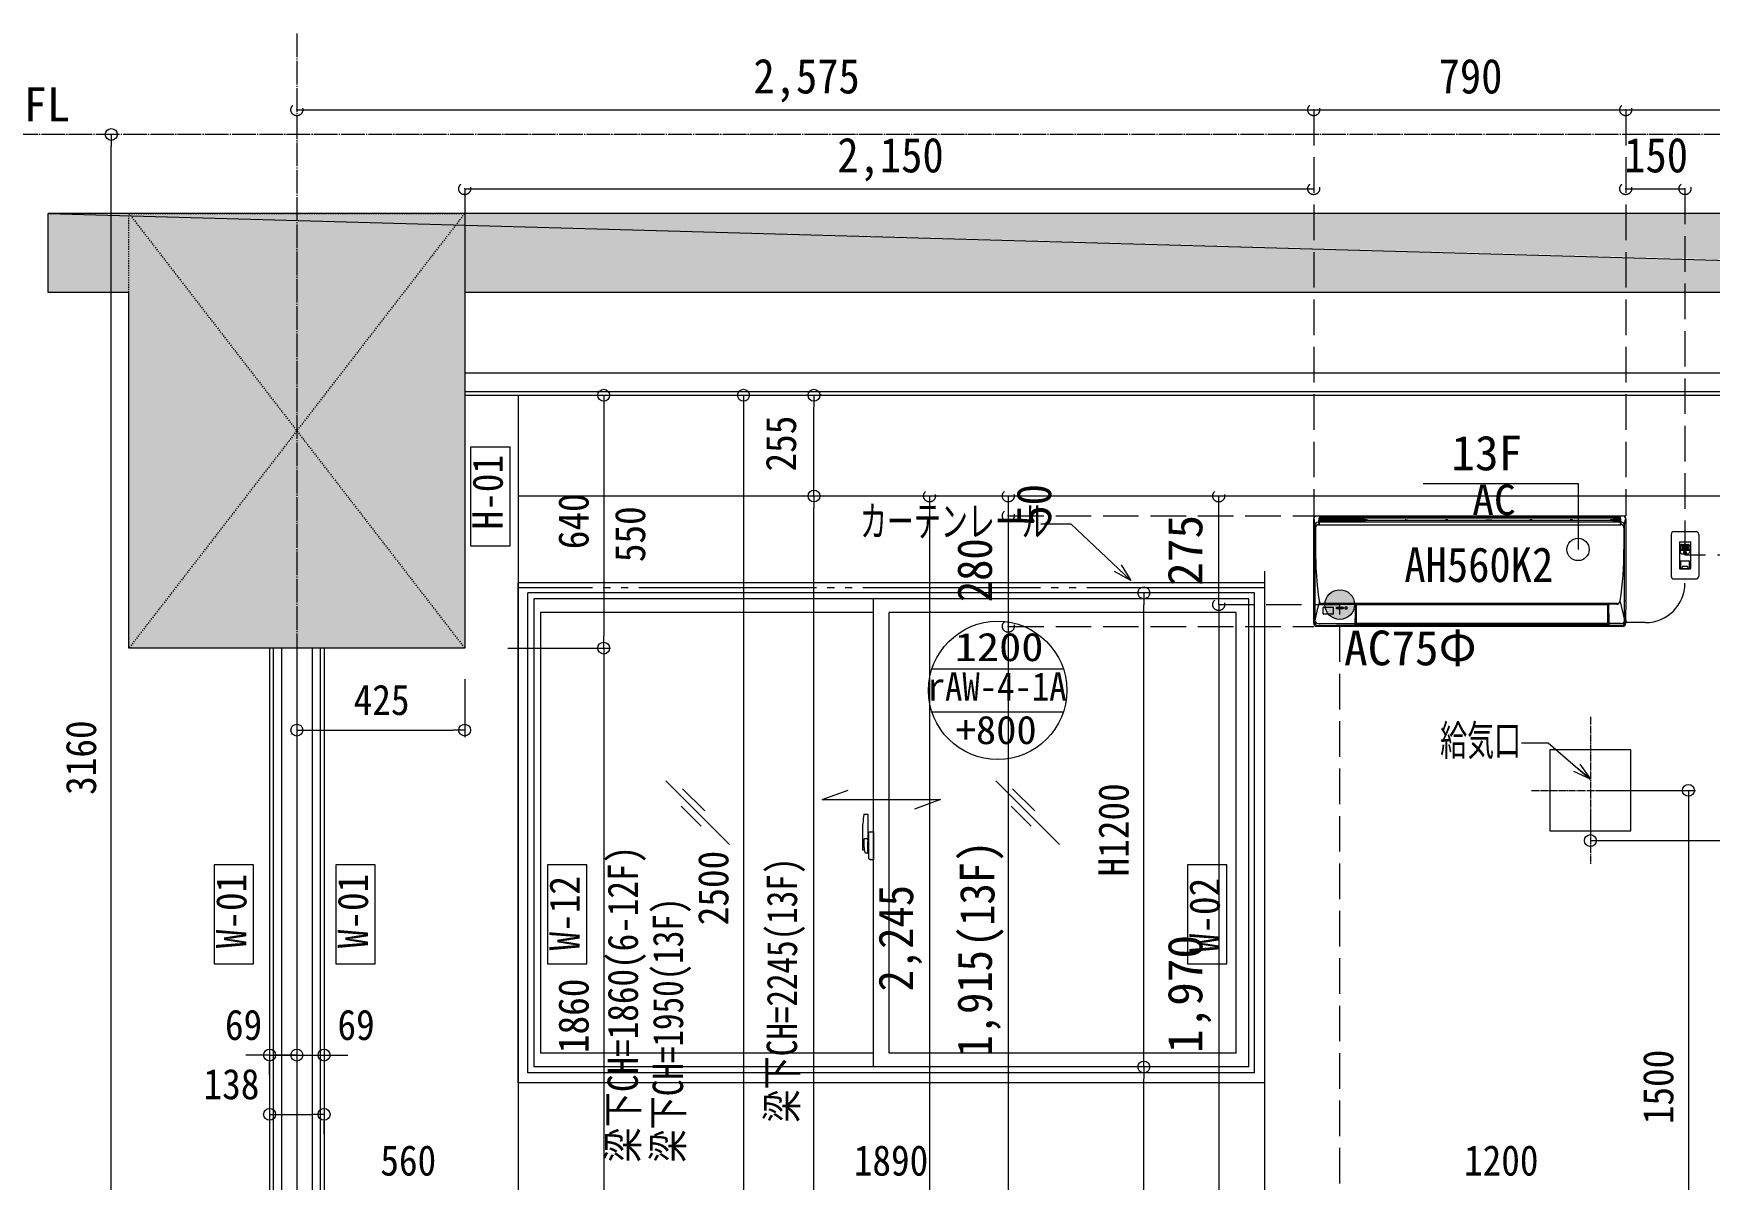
# Model space of a CAD drawing. Units: millimetres at full size, sheet at 1:30. Extents: x -17796 to 21385, y -23279 to 7734.
# Drawn here: x 2724 to 6967, y -16458 to -13558 of the extents above; entities that cross this region are included whole.
import ezdxf
from ezdxf.enums import TextEntityAlignment as Align

# ---------------------------------------------------------------- set-up
doc = ezdxf.new("R2010")
doc.units = ezdxf.units.MM
doc.header["$LTSCALE"] = 30
doc.header["$PDMODE"] = 32
doc.header["$PDSIZE"] = 30
for name, pattern in [('DASHED2', [3, 2, -1]), ('DASHED3', [4, 3, -1]), ('USER14', [18.9, 15, -0.9, 0.6, -0.9, 0.6, -0.9]), ('USER4', [0.78, 0.6, -0.06, 0.06, -0.06]), ('USER7', [0.2, 0.1, -0.1]), ('USER9', [2.3, 2, -0.1, 0.1, -0.1])]:
    doc.linetypes.add(name, pattern=pattern)
for name, color, linetype, lineweight in [('0-A_RC壁', 21, 'Continuous', 18), ('0-B_0_6P', 54, 'USER4', 18), ('0-C_0_4P', 4, 'Continuous', 18), ('0-D_破線', 30, 'Continuous', 18), ('0-E_遮音材', 254, 'Continuous', 18), ('0-F_ｶｰﾃﾝﾚｰﾙ', 94, 'Continuous', 18), ('1-0_掃き出しﾏｰｸ', 253, 'USER7', 18), ('1-9_LAYER004', 6, 'Continuous', 18), ('1-B_仕上線(間仕切壁', 4, 'USER7', 18), ('1-F_衛生陶器・住設', 2, 'USER9', 18), ('2-0_', 5, 'Continuous', 9), ('2-2_', 7, 'Continuous', 18), ('2-3_', 7, 'Continuous', 9), ('3-B_仕上線（タイル・', 7, 'Continuous', 18), ('3-C_備品', 6, 'Continuous', 18), ('4-4_', 9, 'Continuous', 18), ('4-5_', 3, 'USER14', 18), ('4-8_', 9, 'Continuous', 18), ('4-B_', 3, 'Continuous', 18), ('6-6_床スリーブ', 4, 'Continuous', 9), ('E-8_緑点線', 7, 'DASHED2', 9), ('E-A_---', 4, 'DASHED2', 9)]:
    doc.layers.add(name, color=color, linetype=linetype, lineweight=lineweight)
doc.layers.add('7-B_外構\u3000参照', color=4, linetype='Continuous')
doc.styles.add('ＭＳ ゴシック', font='')
doc.styles.get('ＭＳ ゴシック').set_extended_font_data('MS Gothic')

# ---------------------------------------------------------------- blocks, each defined once
blk = doc.blocks.new('H')
at = {"layer": '2-0_'}
for p, q in [((-52.54, 131.08), (721.25, 131.08)), ((-46.13, 129.41), (-46.7, 124.99)), ((-46.14, 129.39), (714.8, 129.39)), ((710.75, 130.37), (-42.04, 130.37)), ((713.75, 130.31), (714.23, 129.83)), ((-60.64, -82.26), (-60.64, 118.33)), ((-59.27, 121.83), (-60.59, 123.15)), ((-57.34, 106.59), (-58.81, 119.6)), ((-57.34, 106.59), (-57.77, -132.91)), ((-55.97, 102.1), (-57.34, 106.59)), ((-56.13, 100.51), (-56.13, 45.41)), ((-49.37, 114.74), (-48.27, 114.74)), ((-48.1, 108.4), (716.8, 108.4)), ((-47.88, 114.33), (-46.68, 124.99)), ((-47.64, 113.51), (-47.64, 116.51)), ((-47.64, 113.51), (-46.41, 113.51)), ((-47.27, 119.86), (715.99, 119.86)), ((67.48, 117.62), (-46.96, 117.62)), ((715.42, 124.99), (-46.7, 124.99)), ((-46.38, 114.21), (-46.6, 108.4)), ((67.48, 122.75), (-46.38, 122.75)), ((714.6, 114.7), (-45.88, 114.7)), ((-45.85, 127.23), (74.46, 127.23)), ((67.97, 122.26), (67.97, 119.86)), ((67.97, 117.14), (67.97, 114.7)), ((68.46, 121.27), (74.47, 121.27)), ((74.96, 126.74), (74.96, 124.99)), ((74.96, 120.78), (74.96, 119.86)), ((169.96, 125.81), (75.96, 125.81)), ((170.96, 126.74), (170.96, 124.99)), ((170.96, 120.59), (170.96, 119.86)), ((171.46, 127.23), (176.46, 127.25)), ((171.46, 121.06), (176.46, 121.06)), ((176.96, 126.74), (176.96, 124.99)), ((176.96, 120.58), (176.96, 119.86)), ((271.96, 125.81), (177.96, 125.81)), ((272.96, 126.74), (272.96, 124.99)), ((272.96, 120.58), (272.96, 119.86)), ((278.47, 127.25), (273.46, 127.23)), ((278.46, 121.06), (273.46, 121.06)), ((278.96, 126.74), (278.96, 124.99)), ((278.96, 120.58), (278.96, 119.86)), ((373.96, 125.81), (279.96, 125.81)), ((374.96, 126.74), (374.96, 124.99)), ((374.96, 120.59), (374.96, 119.86)), ((390.26, 127.23), (375.46, 127.23)), ((375.46, 121.06), (390.26, 121.06)), ((390.77, 126.75), (390.76, 124.99)), ((390.76, 120.58), (390.76, 119.86)), ((485.76, 125.81), (391.76, 125.81)), ((486.76, 126.74), (486.76, 124.99)), ((486.76, 120.59), (486.76, 119.86)), ((487.26, 127.25), (492.26, 127.25)), ((492.26, 121.06), (487.26, 121.06)), ((492.76, 120.58), (492.76, 119.86)), ((492.77, 126.75), (492.77, 124.99)), ((587.76, 125.81), (493.76, 125.81)), ((588.75, 126.75), (588.76, 124.99)), ((588.76, 120.58), (588.76, 119.86)), ((594.26, 127.25), (589.26, 127.23)), ((594.26, 121.06), (589.26, 121.06)), ((594.76, 126.74), (594.76, 124.99)), ((594.76, 120.58), (594.76, 119.86)), ((689.76, 125.81), (595.76, 125.81)), ((690.76, 126.78), (690.76, 124.99)), ((690.76, 120.79), (690.76, 119.86)), ((691.26, 121.27), (697.26, 121.27)), ((714.6, 127.28), (691.27, 127.28)), ((697.76, 122.23), (697.76, 119.86)), ((697.76, 117.23), (697.76, 114.7)), ((715.11, 122.75), (698.26, 122.75)), ((698.26, 117.62), (715.68, 117.62)), ((710.56, 114.77), (708.7, 114.7)), ((715.96, 114.76), (710.56, 114.76)), ((715.1, 114.21), (715.31, 108.41)), ((715.19, 127.02), (716.6, 114.33)), ((718.09, 114.74), (716.98, 114.74)), ((724.68, 102.1), (726.06, 106.59)), ((724.84, 100.51), (724.85, 45.41)), ((726.06, 106.59), (727.53, 119.6)), ((726.48, -133), (726.06, 106.59)), ((727.98, 121.83), (729.3, 123.16)), ((729.3, 123.16), (729.35, 118.33)), ((729.35, 118.33), (729.35, -82.26)), ((-60.49, -130.72), (-60.64, -84.36)), ((-60.16, -82.56), (-60.34, -82.56)), ((728.84, -82.56), (729.05, -82.56)), ((729.35, -84.36), (729.2, -129.07)), ((707.48, -91.38), (-38.76, -91.38)), ((-38.36, -92.63), (44.35, -92.63)), ((44.36, -91.78), (-37.5, -91.78)), ((-36.54, -116.89), (-36.54, -101.5)), ((-35.24, -100.38), (-12.24, -100.38)), ((-12.25, -117.94), (-35.24, -117.94)), ((-10.94, -101.5), (-10.94, -116.89)), ((-2.54, -103.8), (-2.54, -100.9)), ((-1.94, -100.38), (2.46, -100.38)), ((2.46, -104.31), (-1.94, -104.31)), ((3.06, -100.9), (3.06, -103.8)), ((7.96, -103.8), (7.96, -100.9)), ((8.56, -100.38), (12.97, -100.38)), ((12.96, -104.31), (8.56, -104.31)), ((13.56, -100.9), (13.56, -103.8)), ((18.46, -100.9), (18.46, -103.8)), ((23.46, -100.38), (19.06, -100.38)), ((19.06, -104.31), (23.46, -104.31)), ((24.06, -103.8), (24.06, -100.9)), ((47.36, -121.66), (44.25, -121.61)), ((47.36, -112.92), (44.43, -112.92)), ((45.91, -92.69), (684.9, -92.69)), ((47.36, -141.25), (47.36, -93.33)), ((47.56, -93.09), (683.16, -93.09)), ((683.36, -93.29), (683.36, -141.25)), ((683.36, -115.21), (686.43, -115.21)), ((683.36, -119.37), (686.51, -119.37)), ((686.46, -91.78), (704.7, -91.78)), ((707.08, -92.63), (686.46, -92.63)), ((714.87, -86.7), (726.49, -133.44)), ((-60.62, -140.99), (-60.18, -139.61)), ((-58.41, -138.56), (-60.49, -140.64)), ((-60.15, -139.27), (-60.34, -139.27)), ((-2.12, -148.79), (-52.64, -148.79)), ((-50.41, -146.56), (-46.24, -146.56)), ((-49.83, -141.6), (43.36, -141.6)), ((-46.24, -147.34), (-46.24, -146.51)), ((-45.83, -147.37), (-1.76, -147.37)), ((-44.29, -146.41), (-3.19, -146.41)), ((-0.82, -148.34), (-2.12, -148.77)), ((-1.24, -147.34), (-1.24, -146.51)), ((719.13, -146.56), (-1.24, -146.56)), ((-0.41, -148.49), (-0.41, -148.29)), ((53.55, -148.79), (-0.11, -148.79)), ((686.99, -144.58), (43.82, -144.58)), ((683.16, -141.45), (47.56, -141.45)), ((48.1, -141.45), (48.09, -144.58)), ((55.36, -148.49), (55.36, -148.31)), ((613.05, -148.79), (55.66, -148.79)), ((614.86, -148.49), (614.86, -148.27)), ((668.83, -148.79), (615.15, -148.79)), ((721.35, -148.79), (670.93, -148.79)), ((682.73, -144.58), (682.73, -141.45)), ((718.54, -141.6), (687.46, -141.6)), ((727.13, -138.56), (729.36, -140.79)), ((729.05, -139.27), (728.85, -139.27)), ((729.35, -140.78), (728.85, -139.27)), ((729.31, -133.63), (729.35, -133.91)), ((729.35, -133.96), (729.35, -138.97))]:
    blk.add_line(p, q, dxfattribs=at)
for points in [[(-45.04, 130.31), (-45.51, 129.83), (714.23, 129.83)], [(-47.88, 114.33), (-47.99, 108.71), (-47.99, 108.4)], [(716.46, 115.57), (716.46, 113.51), (715.12, 113.51)], [(716.23, 113.51), (716.08, 110.17), (716.08, 108.4)], [(716.6, 114.33), (716.71, 108.71), (716.7, 108.4)], [(-60.34, -84.06), (-60.13, -84.06), (-60.13, -83.06)], [(728.84, -82.56), (728.84, -84.06), (729.05, -84.06)], [(44.86, -92.29), (43.85, -140.95), (43.87, -141.6), (43.79, -146.57)], [(685.96, -92.29), (686.95, -140.64), (686.95, -141.6), (687.03, -146.57)], [(-60.64, -138.97), (-60.64, -133.96), (-60.55, -133.32)], [(54.82, -148.27), (53.86, -148.27), (53.86, -148.49)], [(614.86, -148.27), (613.36, -148.27), (613.36, -148.49)], [(670.83, -148.77), (669.34, -148.27), (669.12, -148.27), (669.12, -148.49)]]:
    blk.add_lwpolyline(points, dxfattribs=at)
for centre, radius, start, end in [((-52.54, 123.02), 8.05, 89.99501, 179.03706), ((-45.84, 127.73), 0.5, 180.30049, 269.78325), ((-42.49, 77.3), 53.07, 89.50867, 92.74809), ((711.38, 85.88), 44.49, 86.94032, 90.80416), ((714.6, 127.78), 0.5, 270.03603, 359.69533), ((696.55, 125.13), 18.74, 5.76337, 13.14447), ((721.25, 123.02), 8.06, 0.96458, 90.13581), ((-98744.34, 1116.45), 98688.75, 359.42051, 359.42331), ((-60.04, 121.28), 0.949, 9.17919, 35.68671), ((-75.45, 117.92), 16.72, 5.77991, 12.12704), ((-49.32, 106.71), 8.03, 90.38975, 180.88796), ((-48.27, 100.54), 7.85, 88.70562, 180.26184), ((-48.31, 114.24), 0.497, 28.2498, 85.25918), ((-46.96, 118.12), 0.499, 180.69498, 270.09568), ((-46.38, 123.25), 0.499, 180.64737, 270.12997), ((-45.88, 114.2), 0.5, 90, 176.69485), ((67.46, 122.24), 0.511, 2.43019, 87.64707), ((67.46, 117.11), 0.511, 2.47633, 87.61623), ((68.45, 121.76), 0.495, 191.88198, 270.61267), ((74.46, 120.77), 0.492, 0.89692, 90.87894), ((74.46, 126.73), 0.499, 0.0884, 90.09356), ((75.86, 120.66), 5.15, 88.88735, 100.07308), ((170.15, 121.78), 4.03, 78.36337, 92.67538), ((171.46, 126.73), 0.499, 89.89787, 179.91996), ((171.45, 120.57), 0.494, 89.30295, 177.98331), ((176.45, 126.74), 0.505, 358.96394, 89.44354), ((176.46, 120.57), 0.493, 1.00133, 90.77388), ((177.75, 122.05), 3.76, 86.82295, 102.1374), ((272.16, 121.96), 3.85, 78.04395, 92.99472), ((273.46, 126.73), 0.499, 89.8826, 179.93523), ((273.45, 120.57), 0.494, 89.26292, 178.93364), ((278.47, 120.57), 0.492, 0.88197, 90.89229), ((278.45, 126.75), 0.503, 358.74838, 88.1672), ((279.73, 122.01), 3.81, 86.56067, 101.64862), ((374.12, 121.4), 4.41, 78.99046, 92.04814), ((375.44, 126.74), 0.492, 88.03391, 178.57748), ((375.45, 120.57), 0.493, 89.20926, 179.00203), ((390.26, 120.57), 0.493, 1.07763, 90.78696), ((390.23, 126.72), 0.529, 1.44874, 85.46196), ((391.56, 121.93), 3.88, 87.05345, 101.89851), ((485.92, 121.42), 4.39, 78.95875, 92.08016), ((487.28, 126.72), 0.526, 92.78022, 178.8123), ((487.25, 120.57), 0.492, 88.99083, 178.43222), ((492.26, 120.57), 0.493, 0.89845, 90.86273), ((492.25, 126.74), 0.514, 2.06429, 88.00436), ((493.57, 121.76), 4.05, 87.337, 101.57385), ((587.91, 121.35), 4.46, 79.05624, 91.9826), ((589.27, 126.72), 0.518, 90.91958, 175.6893), ((589.25, 120.57), 0.493, 89.17811, 179.04506), ((594.26, 120.57), 0.494, 1.05546, 90.72088), ((594.26, 126.75), 0.501, 358.5736, 89.86367), ((595.61, 121.21), 4.6, 88.19078, 100.70813), ((689.93, 121.6), 4.21, 78.6816, 92.35716), ((691.26, 126.78), 0.499, 89.91103, 179.92084), ((691.25, 120.78), 0.49, 88.8578, 178.44033), ((697.26, 121.76), 0.495, 269.40239, 1.13643), ((698.27, 122.24), 0.516, 91.7417, 181.15704), ((698.27, 117.1), 0.529, 91.31698, 165.56273), ((714.6, 114.2), 0.5, 2.13252, 90), ((715.11, 123.25), 0.499, 269.93356, 359.29906), ((715.68, 118.12), 0.499, 269.91628, 359.28364), ((715.96, 115.56), 0.793, 270.03031, 309.32784), ((717.02, 114.24), 0.496, 94.48101, 152.10849), ((716.92, 100.47), 7.93, 0.77649, 90.85477), ((718.04, 106.71), 8.02, 359.09087, 89.64242), ((743.64, 118.02), 16.19, 168.01266, 174.38224), ((728.9, 121.21), 1.11, 145.7952, 171.12433), ((843.6, 45.4), 899.73, 179.99921, 188.28276), ((-174.99, 45.4), 899.84, 351.71827, 0.00081), ((-60.34, -82.26), 0.3, 180.00016, 269.99602), ((-60.34, -84.36), 0.3, 89.99557, 178.53633), ((-73.41, -83.82), 13.31, 3.24101, 5.40196), ((-37.73, -83.17), 9.08, 186.59621, 217.9703), ((707.79, -83.7), 7.69, 267.62969, 356.11889), ((729.05, -82.26), 0.3, 270, 0), ((729.05, -84.36), 0.3, 359.98183, 90.00945), ((696.68, -292.97), 771.23, 164.44436, 168.02167), ((-38.94, -83.33), 8.05, 222.40281, 271.36695), ((-37.97, -84.69), 7.96, 212.80176, 267.17648), ((-37.5, -88.71), 3.07, 240.49042, 270.00027), ((-35.53, -101.51), 1.01, 134.23178, 179.50109), ((-35.6, -116.88), 0.945, 180.87841, 229.00753), ((-35.26, -101.77), 1.39, 89.13757, 134.5298), ((-35.27, -116.52), 1.43, 228.6737, 271.32577), ((-12.24, -116.42), 1.52, 269.80709, 303.83448), ((-12.16, -101.6), 1.22, 4.92901, 92.14113), ((-11.93, -116.86), 0.989, 303.12647, 358.16685), ((-1.99, -103.75), 0.559, 185.08636, 274.45583), ((-1.98, -100.94), 0.561, 85.85781, 175.54496), ((2.5, -100.94), 0.557, 4.00557, 94.59888), ((2.51, -103.76), 0.554, 265.04415, 355.39996), ((8.52, -100.95), 0.563, 86.07194, 175.32308), ((8.5, -103.77), 0.544, 183.50833, 276.04287), ((13, -103.75), 0.559, 265.55997, 354.89082), ((13, -100.94), 0.554, 3.82126, 93.15255), ((19.01, -100.94), 0.558, 85.48191, 175.91288), ((19.01, -103.76), 0.555, 184.65363, 274.89559), ((23.49, -103.74), 0.567, 266.39438, 354.06123), ((23.5, -100.94), 0.556, 4.05516, 92.92203), ((44.36, -92.28), 0.5, 358.25927, 89.98864), ((44.44, -92.15), 0.49, 260.49112, 328.68019), ((45.76, -112.37), 19.69, 89.55943, 92.66213), ((47.56, -93.29), 0.204, 90.31473, 189.12624), ((683.16, -93.29), 0.2, 0, 90), ((685.06, -112.15), 19.46, 87.53297, 90.46139), ((686.46, -92.28), 0.5, 90.04294, 181.70988), ((686.38, -92.15), 0.493, 211.51958, 279.2973), ((704.49, -86.78), 5, 272.44035, 293.23191), ((706.48, -84.31), 8.35, 274.14478, 326.47762), ((-60.34, -138.97), 0.299, 179.94519, 270.12467), ((-60.34, -141.08), 0.296, 162.7652, 182.25442), ((-52.64, -140.79), 8, 182.15557, 269.83669), ((-112.21, -130.82), 51.73, 357.2336, 0.10793), ((-62.89, -139.19), 2.75, 351.24446, 358.28583), ((-61.47, -137.39), 3.27, 338.97499, 356.819), ((-50.41, -138.56), 8, 180.02096, 269.97944), ((-136.18, -127.95), 78.57, 352.96733, 356.38124), ((-49.51, -133.34), 8.27, 177.01733, 267.78237), ((-45.85, -148.04), 1.58, 91.05168, 104.32071), ((-45.8, -142.72), 4.64, 264.51327, 269.59226), ((-44.27, -175.49), 29.08, 90.0434, 93.18599), ((-3.17, -174.69), 28.28, 87.07889, 90.04004), ((-2.21, -148.48), 0.301, 269.97924, 287.0771), ((-1.79, -140.46), 6.9, 270.27053, 274.54079), ((-1.78, -148.99), 2.54, 77.79939, 88.96334), ((-0.2, -151.98), 3.69, 93.29608, 99.71174), ((-0.11, -148.49), 0.299, 179.87231, 269.04771), ((43.36, -141.1), 0.496, 269.58631, 356.74876), ((47.56, -141.25), 0.2, 180, 270), ((53.56, -148.49), 0.3, 269, 359.19511), ((54.12, -160.88), 12.63, 84.37521, 86.83107), ((55.66, -148.49), 0.3, 179.99676, 270.01197), ((613.06, -148.49), 0.3, 271, 0), ((615.16, -148.49), 0.3, 180, 270), ((668.82, -148.49), 0.3, 269.98194, 0.03552), ((670.93, -148.49), 0.299, 251.58734, 270.04812), ((683.16, -141.25), 0.2, 270, 0), ((687.46, -141.09), 0.507, 183.26736, 270.02387), ((718.25, -133.36), 8.24, 272.04859, 2.54445), ((719.13, -138.56), 8, 270.02095, 359.97795), ((721.35, -140.79), 8, 270.0045, 0.07544), ((752.93, -132.76), 26.44, 180.51463, 192.67739), ((729.05, -138.97), 0.3, 270.13023, 359.97367), ((1135.69, -127.58), 406.5, 180.21081, 180.61682), ((747.64, -131.81), 18.42, 180.46421, 185.69876), ((729.06, -133.96), 0.291, 359.82018, 8.17245)]:
    blk.add_arc(centre, radius, start, end, dxfattribs=at)
blk = doc.blocks.new('cst')
at = {"layer": '2-3_', "color": 3}
for p, q in [((-35.01, 53), (-35.01, -53)), ((-28.01, 60), (27.99, 60)), ((34.99, 53), (34.99, -53)), ((-14.01, 33.92), (-14.01, -33.77)), ((-13.51, 34.42), (13.49, 34.42)), ((-12.01, 22.58), (-12.01, 15.33)), ((-12.01, 11.33), (-12.01, 8.67)), ((-10.76, 14.08), (-3.01, 14.08)), ((-10.76, 12.58), (10.74, 12.58)), ((-8.21, 24.42), (-8.21, 15.73)), ((-7.46, 25.17), (-5.26, 25.17)), ((-7.46, 24.42), (-5.26, 24.42)), ((-7.46, 24.42), (-7.46, 15.73)), ((-7.46, 15.73), (-5.26, 15.73)), ((-7.46, 14.98), (-5.26, 14.98)), ((-7.01, 27.58), (-3.01, 27.58)), ((-7.01, 3.67), (6.99, 3.67)), ((-5.26, 24.42), (-5.26, 15.73)), ((-4.51, 24.42), (-4.51, 15.73)), ((-3.46, 8.17), (-3.46, 4.72)), ((-3.46, 4.72), (3.44, 4.72)), ((-2.71, 8.17), (-2.71, 5.47)), ((-2.71, 5.47), (2.69, 5.47)), ((-1.76, 26.33), (-1.76, 15.33)), ((1.74, 26.33), (1.74, 15.33)), ((2.69, 8.17), (2.69, 5.47)), ((2.99, 27.58), (6.99, 27.58)), ((2.99, 14.08), (10.74, 14.08)), ((3.44, 8.17), (3.44, 4.72)), ((4.49, 23.58), (4.49, 16.58)), ((5.24, 24.33), (7.44, 24.33)), ((5.24, 23.58), (7.44, 23.58)), ((5.24, 23.58), (5.24, 16.58)), ((5.24, 16.58), (7.44, 16.58)), ((5.24, 15.83), (7.44, 15.83)), ((7.44, 23.58), (7.44, 16.58)), ((8.19, 23.58), (8.19, 16.58)), ((11.99, 22.58), (11.99, 15.33)), ((11.99, 11.33), (11.99, 8.67)), ((13.99, 33.92), (13.99, -33.77)), ((-13.51, -34.28), (13.49, -34.28)), ((-11.47, -14.13), (-11.47, -34.27)), ((-11.47, -14.13), (11.53, -14.13)), ((-11.27, -33.97), (-11.27, -14.13)), ((-6.84, -33.42), (-6.09, -28.13)), ((-6.83, -33.33), (6.9, -33.33)), ((-5.1, -27.27), (5.17, -27.27)), ((6.16, -28.13), (6.91, -33.42)), ((11.33, -14.13), (11.33, -33.97)), ((11.53, -34.27), (11.53, -14.13)), ((-28.01, -60), (27.99, -60))]:
    blk.add_line(p, q, dxfattribs=at)
for centre, radius, start, end in [((-28.01, 53), 7, 90, 180), ((27.99, 53), 7, 0, 90), ((-13.51, 33.92), 0.5, 89.99998, 179.99997), ((-7.01, 22.58), 5, 89.99998, 179.99997), ((-10.76, 15.33), 1.25, 179.99997, 270), ((-10.76, 11.33), 1.25, 89.99999, 179.99997), ((-7.01, 8.67), 5, 179.99997, 270), ((-7.46, 24.42), 0.75, 89.99999, 179.99997), ((-7.46, 15.73), 0.75, 179.99997, 270), ((-5.26, 24.42), 0.75, 0, 89.99999), ((-5.26, 15.73), 0.75, 270.00003, 0), ((-0.01, 8.17), 3.45, 89.99998, 179.99997), ((-3.01, 26.33), 1.25, 0, 89.99999), ((-3.01, 15.33), 1.25, 270.00003, 0), ((-0.01, 8.17), 2.7, 89.99998, 179.99997), ((-0.01, 8.17), 3.45, 0, 89.99998), ((-0.01, 8.17), 2.7, 0, 89.99998), ((2.99, 26.33), 1.25, 89.99999, 179.99997), ((2.99, 15.33), 1.25, 179.99997, 270), ((5.24, 23.58), 0.75, 89.99999, 179.99997), ((5.24, 16.58), 0.75, 179.99997, 270), ((6.99, 22.58), 5, 0, 89.99998), ((6.99, 8.67), 5, 270.00003, 0), ((7.44, 23.58), 0.75, 0, 89.99999), ((7.44, 16.58), 0.75, 270.00003, 0), ((10.74, 15.33), 1.25, 270.00003, 0), ((10.74, 11.33), 1.25, 0, 89.99999), ((13.49, 33.92), 0.5, 0, 89.99998), ((-13.51, -33.77), 0.5, 179.99997, 270), ((-11.01, -33.97), 0.3, 179.99997, 269.99985), ((-10.97, -33.97), 0.3, 179.99997, 269.99985), ((-7.83, -33.27), 1, 269.99969, 351.86981), ((-5.1, -28.27), 1, 90.00037, 171.86986), ((5.17, -28.27), 1, 8.13015, 89.9996), ((7.9, -33.27), 1, 188.1302, 270.00034), ((10.99, -33.97), 0.3, 270.00012, 0.00002), ((11.03, -33.97), 0.3, 270.00012, 0.00002), ((13.49, -33.77), 0.5, 270.00003, 0), ((-28.01, -53), 7, 179.99999, 270), ((27.99, -53), 7, 270, 0)]:
    blk.add_arc(centre, radius, start, end, dxfattribs=at)

msp = doc.modelspace()

# ---------------------------------------------------------------- hatches: boundary and pattern name
at = {"layer": 'E-8_緑点線'}
msp.add_hatch(color=256, dxfattribs=at).paths.add_polyline_path([(6068.21, -15003.39, 1), (5993.21, -15003.39, 1)])

# ---------------------------------------------------------------- linework, layer by layer
at = {"layer": '0-A_RC壁'}
msp.add_line((3390.2, -15113.53), (3390.2, -17173.53), dxfattribs=at)
msp.add_line((3390.2, -15113.53), (3390.2, -17173.53), dxfattribs=at)
at = {"layer": '0-B_0_6P'}
for p, q in [((6665.2, -15287.23), (6665.2, -15659.82)), ((6516.32, -15473.53), (6814.07, -15473.53))]:
    msp.add_line(p, q, dxfattribs=at)
at = {"layer": '0-C_0_4P'}
for p, q in [((3815.2, -14473.53), (7334.2, -14473.53)), ((3950.2, -14473.53), (3950.2, -16973.53)), ((8930.2, -14728.53), (3950.2, -14728.53)), ((5840.2, -14918.53), (5840.2, -16973.53)), ((3321.2, -15113.53), (3321.2, -17173.53)), ((3321.2, -15113.53), (3321.2, -17173.53)), ((3330.7, -15113.53), (3330.7, -17173.53)), ((3330.7, -15113.53), (3330.7, -17173.53)), ((3449.7, -15113.53), (3449.7, -17173.53)), ((3449.7, -15113.53), (3449.7, -17173.53)), ((3459.2, -15113.53), (3459.2, -17173.53)), ((3459.2, -15113.53), (3459.2, -17173.53))]:
    msp.add_line(p, q, dxfattribs=at)
msp.add_lwpolyline([(3815.2, -14464.03), (7343.7, -14464.03), (7343.7, -14564.03), (9065.2, -14564.03)], dxfattribs=at)
at = {"layer": '0-D_破線'}
for p, q in [((3351.7, -15113.53), (3351.7, -17173.53)), ((3351.7, -15113.53), (3351.7, -17173.53)), ((3428.7, -15113.53), (3428.7, -17173.53)), ((3428.7, -15113.53), (3428.7, -17173.53))]:
    msp.add_line(p, q, dxfattribs=at)
for points in [[(3815.2, -14417.03), (7390.7, -14417.03), (7390.7, -14517.01), (9065.18, -14516.53)], [(3815.2, -14464.03), (7343.7, -14464.03), (7343.7, -14564.03), (9065.2, -14563.53)]]:
    msp.add_lwpolyline(points, dxfattribs=at)
at = {"layer": '0-E_遮音材'}
msp.add_line((2760.39, -14213.53), (2760.39, -14013.53), dxfattribs=at)
msp.add_lwpolyline([(10048.38, -14013.53), (2760.39, -14013.53), (9915.2, -14213.53)], dxfattribs=at)
for points in [[(2760.39, -14013.53), (2965.2, -14213.53), (2760.39, -14213.53)], [(2760.39, -14013.53), (3815.2, -14213.53), (2965.2, -14213.53)], [(2760.39, -14013.53), (9065.2, -14213.53), (3815.2, -14213.53)], [(9915.2, -14213.53), (9065.2, -14213.53), (2760.39, -14013.53)], [(2760.39, -14013.53), (10048.38, -14013.53), (10048.38, -14213.53)], [(2965.2, -14213.53), (3815.2, -15113.53), (2965.2, -15113.53)], [(2965.2, -14213.53), (3815.2, -14213.53), (3815.2, -15113.53)]]:
    msp.add_solid(points, dxfattribs=at)
at = {"layer": '0-F_ｶｰﾃﾝﾚｰﾙ', "color": 7}
for p, q in [((5501.56, -14942.08), (5468.82, -14911.21)), ((6665.2, -15445.47), (6631.04, -15416.18))]:
    msp.add_line(p, q, dxfattribs=at)
at = {"layer": '0-F_ｶｰﾃﾝﾚｰﾙ'}
for points in [[(5273.68, -14799.26), (5350.12, -14799.26), (5500.9, -14941.46)], [(6491.2, -15353.55), (6558.02, -15353.55), (6664.51, -15444.88)]]:
    msp.add_lwpolyline(points, dxfattribs=at)
at = {"layer": '0-F_ｶｰﾃﾝﾚｰﾙ', "color": 7}
for points in [[(5477.09, -14902.43), (5501.56, -14942.08), (5460.55, -14919.98)], [(6638.89, -15407.02), (6665.2, -15445.47), (6623.19, -15425.33)]]:
    msp.add_lwpolyline(points, dxfattribs=at)
at = {"layer": '1-0_掃き出しﾏｰｸ', "color": 7, "linetype": 'Continuous'}
for p, q in [((10048.38, -14013.53), (2760.39, -14013.53)), ((2965.2, -14213.53), (2760.39, -14213.53)), ((9065.2, -14213.53), (3815.2, -14213.53))]:
    msp.add_line(p, q, dxfattribs=at)
msp.add_lwpolyline([(3815.2, -14213.53), (3815.2, -15113.53), (2965.2, -15113.53), (2965.2, -14213.53)], dxfattribs=at)
at = {"layer": '1-9_LAYER004'}
for p, q in [((4998.3, -15165.79), (5330.83, -15165.79)), ((4998.3, -15275), (5330.83, -15275))]:
    msp.add_line(p, q, dxfattribs=at)
msp.add_circle((5164.56, -15220.4), 175, dxfattribs=at)
at = {"layer": '1-B_仕上線(間仕切壁'}
for p, q in [((3815.2, -14013.53), (2965.2, -15113.53)), ((2965.2, -14013.53), (3815.2, -15113.53))]:
    msp.add_line(p, q, dxfattribs=at)
msp.add_lwpolyline([(2965.2, -14013.53), (3815.2, -14013.53), (3815.2, -15113.53), (2965.2, -15113.53)], close=True, dxfattribs=at)
at = {"layer": '1-F_衛生陶器・住設'}
for p, q in [((3390.2, -13558.08), (3390.2, -17693.63)), ((10048.38, -13813.53), (2530.25, -13813.53))]:
    msp.add_line(p, q, dxfattribs=at)
at = {"layer": '2-2_', "color": 171}
for p, q in [((3835.2, -14473.53), (4184.72, -14473.53)), ((4167.22, -14503.53), (4167.22, -15083.53)), ((3390.2, -15133.53), (3390.2, -15338.57)), ((3924.19, -15113.53), (4184.72, -15113.53)), ((3924.19, -15113.53), (4184.72, -15113.53)), ((4167.22, -15143.53), (4167.22, -16943.53)), ((3815.2, -15192.47), (3815.2, -15338.57)), ((3420.2, -15321.07), (3785.2, -15321.07)), ((3390.2, -16093.53), (3390.2, -16126.03)), ((3390.2, -16093.53), (3390.2, -16126.03)), ((3459.2, -16093.53), (3459.2, -16126.03)), ((3291.2, -16143.53), (3261.2, -16143.53)), ((3321.2, -16143.53), (3390.2, -16143.53)), ((3321.2, -16193.53), (3321.2, -16161.03)), ((3360.2, -16143.53), (3330.2, -16143.53)), ((3390.2, -16143.53), (3459.2, -16143.53)), ((3420.2, -16143.53), (3450.2, -16143.53)), ((3489.2, -16143.53), (3519.2, -16143.53)), ((3321.2, -16243.53), (3321.2, -16276.03)), ((3351.2, -16293.53), (3429.2, -16293.53)), ((3459.2, -16343.53), (3459.2, -16311.03))]:
    msp.add_line(p, q, dxfattribs=at)
at = {"layer": '2-2_'}
for p, q in [((4167.22, -14473.53), (4167.22, -14503.53)), ((4167.22, -15113.53), (4167.22, -15083.53)), ((4167.22, -15113.53), (4167.22, -15143.53)), ((3390.2, -15321.07), (3420.2, -15321.07)), ((3815.2, -15321.07), (3785.2, -15321.07)), ((3321.2, -16143.53), (3291.2, -16143.53)), ((3390.2, -16143.53), (3360.2, -16143.53)), ((3390.2, -16143.53), (3420.2, -16143.53)), ((3459.2, -16143.53), (3489.2, -16143.53)), ((3321.2, -16293.53), (3351.2, -16293.53)), ((3459.2, -16293.53), (3429.2, -16293.53))]:
    msp.add_line(p, q, dxfattribs=at)
for centre in [(4167.22, -14473.53), (4167.22, -15113.53), (4167.22, -15113.53), (3390.2, -15321.07), (3815.2, -15321.07), (3321.2, -16143.53), (3390.2, -16143.53), (3390.2, -16143.53), (3459.2, -16143.53), (3321.2, -16293.53), (3459.2, -16293.53)]:
    msp.add_circle(centre, 15, dxfattribs=at)
at = {"layer": '3-B_仕上線（タイル・'}
for p, q in [((2920.32, -13813.53), (2920.32, -13843.53)), ((4521.08, -14473.53), (4521.08, -14503.53)), ((4699.44, -14473.53), (4699.44, -14503.53)), ((4699.44, -14728.53), (4699.44, -14698.53)), ((4699.44, -14728.53), (4699.44, -14758.53)), ((5534.69, -14973.53), (5534.69, -15003.53)), ((6913.51, -15473.53), (6913.51, -15503.53)), ((6665.2, -15600.6), (6695.2, -15600.6)), ((5534.69, -16173.53), (5534.69, -16143.53)), ((5534.69, -16173.53), (5534.69, -16203.53))]:
    msp.add_line(p, q, dxfattribs=at)
at = {"layer": '3-B_仕上線（タイル・', "color": 6}
for p, q in [((2940.32, -13813.53), (2937.82, -13813.53)), ((2920.32, -16943.53), (2920.32, -13843.53)), ((4170.67, -14473.53), (4538.58, -14473.53)), ((4521.08, -14503.53), (4521.08, -16943.53)), ((4699.44, -14698.53), (4699.44, -14503.53)), ((4719.44, -14473.53), (4716.94, -14473.53)), ((4699.44, -16943.53), (4699.44, -14758.53)), ((4719.44, -14728.53), (4716.94, -14728.53)), ((4719.44, -14728.53), (4716.94, -14728.53)), ((5554.69, -14973.53), (5552.19, -14973.53)), ((5534.69, -16143.53), (5534.69, -15003.53)), ((6685.2, -15473.53), (6931.01, -15473.53)), ((6913.51, -15503.53), (6913.51, -16943.53)), ((6665.2, -15530.6), (6665.2, -15583.1)), ((6695.2, -15600.6), (9460.2, -15600.6)), ((5534.69, -16943.53), (5534.69, -16203.53)), ((5554.69, -16173.53), (5552.19, -16173.53)), ((5554.69, -16173.53), (5552.19, -16173.53))]:
    msp.add_line(p, q, dxfattribs=at)
at = {"layer": '3-B_仕上線（タイル・'}
for centre in [(2920.32, -13813.53), (4521.08, -14473.53), (4699.44, -14473.53), (4699.44, -14728.53), (4699.44, -14728.53), (5534.69, -14973.53), (6913.51, -15473.53), (6665.2, -15600.6), (5534.69, -16173.53), (5534.69, -16173.53)]:
    msp.add_circle(centre, 15, dxfattribs=at)
at = {"layer": '3-C_備品'}
msp.add_lwpolyline([(6767.7, -15371.03), (6562.7, -15371.03), (6562.7, -15576.03), (6767.7, -15576.03)], close=True, dxfattribs=at)
at = {"layer": '4-4_', "color": 2}
for points in [[(3929.94, -14854.67), (3929.94, -14604.67), (3829.94, -14604.67), (3829.94, -14854.67)], [(3280.93, -15912.31), (3280.93, -15662.31), (3180.93, -15662.31), (3180.93, -15912.31)], [(3588.79, -15912.31), (3588.79, -15662.31), (3488.79, -15662.31), (3488.79, -15912.31)], [(4124.76, -15912.31), (4124.76, -15662.31), (4024.76, -15662.31), (4024.76, -15912.31)], [(5745.06, -15912.31), (5745.06, -15662.31), (5645.06, -15662.31), (5645.06, -15912.31)]]:
    msp.add_lwpolyline(points, close=True, dxfattribs=at)
at = {"layer": '4-5_'}
msp.add_line((5840.2, -14961.03), (3950.2, -14961.03), dxfattribs=at)
at = {"layer": '4-B_'}
for p, q in [((3950.2, -16213.53), (3950.2, -14948.53)), ((5840.2, -14948.53), (3950.2, -14948.53)), ((3975.2, -16188.53), (3975.2, -14973.53)), ((5815.2, -14973.53), (3975.2, -14973.53)), ((5815.2, -16188.53), (5815.2, -14973.53)), ((5840.2, -14948.53), (5840.2, -16213.53)), ((5800.2, -14988.53), (3990.2, -14988.53)), ((3990.2, -14988.53), (3990.2, -16173.53)), ((4850.2, -16173.53), (4850.2, -14988.53)), ((5800.2, -16173.53), (5800.2, -14988.53)), ((4850.2, -15023.53), (4007.2, -15023.53)), ((4007.2, -15023.53), (4007.2, -16138.53)), ((5768.2, -15023.53), (4890.2, -15023.53)), ((4890.2, -16138.53), (4890.2, -15023.53)), ((5768.2, -16138.53), (5768.2, -15023.53)), ((4324.37, -15449.03), (4485.53, -15610.19)), ((4366.73, -15469.29), (4422.91, -15525.47)), ((4720.2, -15497.03), (4785.98, -15473.09)), ((5159.87, -15449.03), (5321.03, -15610.19)), ((5202.23, -15469.29), (5258.41, -15525.47)), ((4363.05, -15513.49), (4413.7, -15564.15)), ((4720.2, -15497.03), (5020.2, -15497.03)), ((5020.2, -15497.03), (4954.42, -15520.97)), ((5198.55, -15513.49), (5249.2, -15564.15)), ((4827.01, -15533.85), (4835.68, -15533.55)), ((4836.2, -15534.04), (4836.2, -15599.23)), ((4822.2, -15578.93), (4822.2, -15623.27)), ((4833.95, -15596.18), (4826.2, -15596.18)), ((4826.2, -15617.38), (4826.2, -15596.18)), ((4836.2, -15598.43), (4836.2, -15609.61)), ((4836.2, -15630.03), (4836.2, -15602.56)), ((4836.2, -15608.38), (4836.2, -15603.68)), ((4836.2, -15624.49), (4836.2, -15614.08)), ((4836.69, -15602.06), (4838.7, -15602.03)), ((4838.7, -15647.13), (4838.7, -15579.93)), ((4841.7, -15578.82), (4839.7, -15578.93)), ((4841.7, -15578.82), (4850.2, -15578.53)), ((4850.2, -15578.53), (4850.2, -15648.53)), ((4823.16, -15624.27), (4826.87, -15624.4)), ((4826.2, -15617.43), (4826.2, -15617.38)), ((4826.22, -15618.38), (4826.2, -15617.43)), ((4826.21, -15618.17), (4826.2, -15617.43)), ((4833.95, -15632.29), (4830.2, -15632.29)), ((4838.7, -15625.03), (4836.69, -15624.99)), ((4841.7, -15648.23), (4839.7, -15648.13)), ((4841.7, -15648.23), (4850.2, -15648.53)), ((4850.2, -16138.53), (4007.2, -16138.53)), ((5768.2, -16138.53), (4890.2, -16138.53)), ((5815.2, -16188.53), (3975.2, -16188.53)), ((5800.2, -16173.53), (3990.2, -16173.53)), ((5840.2, -16213.53), (3950.2, -16213.53))]:
    msp.add_line(p, q, dxfattribs=at)
msp.add_lwpolyline([(4830.2, -15632.29), (4829.76, -15631.68), (4829.55, -15631.35)], dxfattribs=at)
for centre, radius, start, end in [((5087.2, -15579.75), 265, 170.20654, 179.82143), ((4827.04, -15534.85), 1, 92, 170.20654), ((4835.7, -15534.04), 0.5, 0, 92), ((4833.95, -15598.43), 2.25, 0, 90), ((4836.7, -15602.56), 0.5, 91, 180), ((4839.7, -15579.93), 1, 90, 180), ((4823.2, -15623.27), 1, 180, 268), ((4852.35, -15618.59), 26.14, 179.5362, 192.85144), ((4852.35, -15618.59), 26.14, 192.85144, 209.23122), ((4833.95, -15630.04), 2.25, 270, 0), ((4836.7, -15624.49), 0.5, 180, 269.00002), ((4839.7, -15647.13), 1, 180, 270)]:
    msp.add_arc(centre, radius, start, end, dxfattribs=at)
at = {"layer": '6-6_床スリーブ', "color": 5}
for p, q in [((5191.46, -14728.53), (5191.46, -14778.53)), ((5191.46, -14778.53), (5191.46, -15058.39)), ((5191.46, -15058.39), (5191.46, -16973.53))]:
    msp.add_line(p, q, dxfattribs=at)
at = {"layer": 'E-8_緑点線', "color": 5, "linetype": 'Continuous'}
for p, q in [((3390.2, -13751.16), (5964.71, -13751.16)), ((5964.71, -13751.16), (6754.69, -13751.16)), ((6754.69, -13751.16), (9490.2, -13751.16)), ((3815.2, -13950.93), (5964.71, -13950.93)), ((3815.2, -13950.93), (3815.2, -14213.53)), ((6754.69, -13950.93), (6904.69, -13950.93)), ((4992.04, -14728.53), (4992.04, -16973.53)), ((5724.18, -15003.39), (5724.18, -14728.53)), ((5724.18, -15003.39), (5724.18, -16973.53))]:
    msp.add_line(p, q, dxfattribs=at)
at = {"layer": 'E-8_緑点線', "color": 5, "linetype": 'DASHED3'}
for p, q in [((5964.71, -13751.16), (5964.71, -15058.39)), ((6754.69, -13751.16), (6754.69, -14778.53)), ((6904.69, -13950.93), (6904.69, -14878.53)), ((5191.46, -14778.53), (6754.69, -14778.53)), ((7196.97, -14878.53), (6904.69, -14878.53)), ((5724.18, -15003.39), (6030.71, -15003.39)), ((6030.71, -17548.52), (6030.71, -15003.39)), ((5191.46, -15058.39), (5964.71, -15058.39))]:
    msp.add_line(p, q, dxfattribs=at)
at = {"layer": 'E-8_緑点線', "color": 3, "linetype": 'Continuous'}
msp.add_line((6804.69, -15048.88), (6754.65, -15048.88), dxfattribs=at)
at = {"layer": 'E-8_緑点線', "color": 5, "linetype": 'Continuous'}
msp.add_lwpolyline([(6242.09, -14696.67), (6634.11, -14696.67), (6634.11, -14863.8)], dxfattribs=at)
msp.add_circle((6634.11, -14863.8), 28.17, dxfattribs=at)
at = {"layer": 'E-8_緑点線', "color": 1, "linetype": 'Continuous'}
msp.add_circle((6030.71, -15003.39), 37.5, dxfattribs=at)
at = {"layer": 'E-8_緑点線', "color": 3, "linetype": 'Continuous'}
msp.add_arc((6804.69, -14948.88), 100, 270, 0, dxfattribs=at)
at = {"layer": 'E-8_緑点線', "color": 5}
for p in [(3390.2, -13751.16), (5964.71, -13751.16), (6754.69, -13751.16), (3815.2, -13950.93), (5964.71, -13950.93), (6754.69, -13950.93), (6904.69, -13950.93), (4992.04, -14728.53), (5191.46, -14728.53), (5724.18, -14728.53), (5191.46, -14778.53), (5724.18, -15003.39), (5191.46, -15058.39)]:
    msp.add_point(p, dxfattribs=at)

# ---------------------------------------------------------------- block references
at = {"layer": 'E-8_緑点線'}
for name, p in [('H', (6025.34, -14909.6)), ('cst', (6904.69, -14878.53))]:
    msp.add_blockref(name, p, dxfattribs=at)

# ---------------------------------------------------------------- texts
at = {"layer": '0-F_ｶｰﾃﾝﾚｰﾙ', "style": 'ＭＳ ゴシック'}
for s, height, width, p in [('AC', 76.97, 1.05, (6366.05, -14799.64)), ('カーテンレール', 76.98, 0.65, (4816.01, -14853.94)), ('給気口', 76.98, 0.65, (6284.86, -15408.36))]:
    msp.add_text(s, height=height, dxfattribs=dict(at, width=width)).set_placement(p, align=Align.BOTTOM_LEFT)
at = {"layer": '1-9_LAYER004', "style": 'ＭＳ ゴシック'}
for s, width, p in [('1200', 1.15, (5055.81, -15167.92)), ('rAW-4-1A', 0.9, (4987.27, -15267.92)), ('+800', 1.05, (5058.21, -15377.92))]:
    msp.add_text(s, height=71.84, dxfattribs=dict(at, width=width)).set_placement(p, align=Align.BOTTOM_LEFT)
at = {"layer": '2-2_', "color": 9, "style": 'ＭＳ ゴシック', "width": 0.9}
for s, p in [('640', (4152.02, -14863.24)), ('1860', (4152.02, -16138.38))]:
    msp.add_text(s, height=76.98, rotation=90, dxfattribs=at).set_placement(p, align=Align.BOTTOM_LEFT)
for s, p in [('425', (3534.13, -15305.87)), ('69', (3208.25, -16128.33)), ('69', (3493.12, -16128.33)), ('138', (3154.08, -16278.33)), ('560', (3601.63, -16471.57)), ('1890', (4800.34, -16471.57)), ('1200', (6345.34, -16471.57))]:
    msp.add_text(s, height=76.98, dxfattribs=at).set_placement(p, align=Align.BOTTOM_LEFT)
at = {"layer": '3-B_仕上線（タイル・', "color": 9, "style": 'ＭＳ ゴシック', "width": 0.9}
for s, p in [('3160', (2905.12, -15484.96)), ('H1200', (5519.49, -15691.24)), ('2500', (4505.88, -15814.96)), ('1500', (6898.32, -16318.38))]:
    msp.add_text(s, height=76.98, rotation=90, dxfattribs=at).set_placement(p, align=Align.BOTTOM_LEFT)
at = {"layer": '4-4_', "color": 2, "style": 'ＭＳ ゴシック', "width": 0.9}
for s, p in [('H-01', (3934.74, -14813.1)), ('W-01', (3285.73, -15873.02)), ('W-01', (3593.59, -15873.02)), ('W-12', (4129.56, -15878.74)), ('W-02', (5749.86, -15883.31))]:
    msp.add_text(s, height=76.97, rotation=90, dxfattribs=at).set_placement(p, align=Align.BOTTOM_LEFT)
at = {"layer": '4-8_', "style": 'ＭＳ ゴシック'}
for s, height, width, p in [('255', 76.98, 0.9, (4677.32, -14666.6)), ('550', 76.98, 0.9, (4295.3, -14895.96)), ('梁下CH=1860(6-12F)', 76.97, 0.85, (4277.03, -16415.49)), ('梁下CH=2245(13F)', 76.97, 0.8, (4679.81, -16314.42)), ('梁下CH=1950(13F)', 76.97, 0.8, (4391.23, -16415.49))]:
    msp.add_text(s, height=height, rotation=90, dxfattribs=dict(at, width=width)).set_placement(p, align=Align.BOTTOM_LEFT)
at = {"layer": '7-B_外構\u3000参照', "style": 'ＭＳ ゴシック'}
msp.add_text('▽FL', height=86.59, dxfattribs=at).set_placement((2580.23, -13806.66), align=Align.BOTTOM_LEFT)
at = {"layer": 'E-8_緑点線', "color": 5, "style": 'ＭＳ ゴシック', "width": 0.9}
for s, p in [('2,575', (4546.2, -13736.16)), ('790', (6280.95, -13736.16)), ('2,150', (4758.7, -13935.93)), ('150', (6750.94, -13935.93)), ('AH560K2', (6194.17, -14972.63))]:
    msp.add_text(s, height=87.98, dxfattribs=at).set_placement(p, align=Align.BOTTOM_LEFT)
at = {"layer": 'E-8_緑点線', "color": 5, "style": 'ＭＳ ゴシック'}
for s, p in [('13F', (6313.07, -14689.97)), ('AC75Φ', (6041.55, -15183.41))]:
    msp.add_text(s, height=87.98, dxfattribs=at).set_placement(p, align=Align.BOTTOM_LEFT)
at = {"layer": 'E-8_緑点線', "color": 5, "style": 'ＭＳ ゴシック', "width": 0.9}
for s, p in [('50', (5326.46, -14806.03)), ('280', (5176.46, -14997.21)), ('2,245', (4977.04, -15982.28)), ('1,915', (5176.46, -16147.21))]:
    msp.add_text(s, height=87.98, rotation=90, dxfattribs=at).set_placement(p, align=Align.BOTTOM_LEFT)
at = {"layer": 'E-8_緑点線', "color": 5, "style": 'ＭＳ ゴシック'}
for s, p in [('275', (5709.18, -14955.96)), ('1,970', (5709.18, -16138.46))]:
    msp.add_text(s, height=87.98, rotation=90, dxfattribs=at).set_placement(p, align=Align.BOTTOM_LEFT)
at = {"layer": 'E-A_---', "color": 5, "style": 'ＭＳ ゴシック', "width": 0.9}
msp.add_text('(13F)', height=87.98, rotation=90, dxfattribs=at).set_placement((5182.88, -15870.19), align=Align.BOTTOM_LEFT)

doc.saveas('drawing.dxf')
